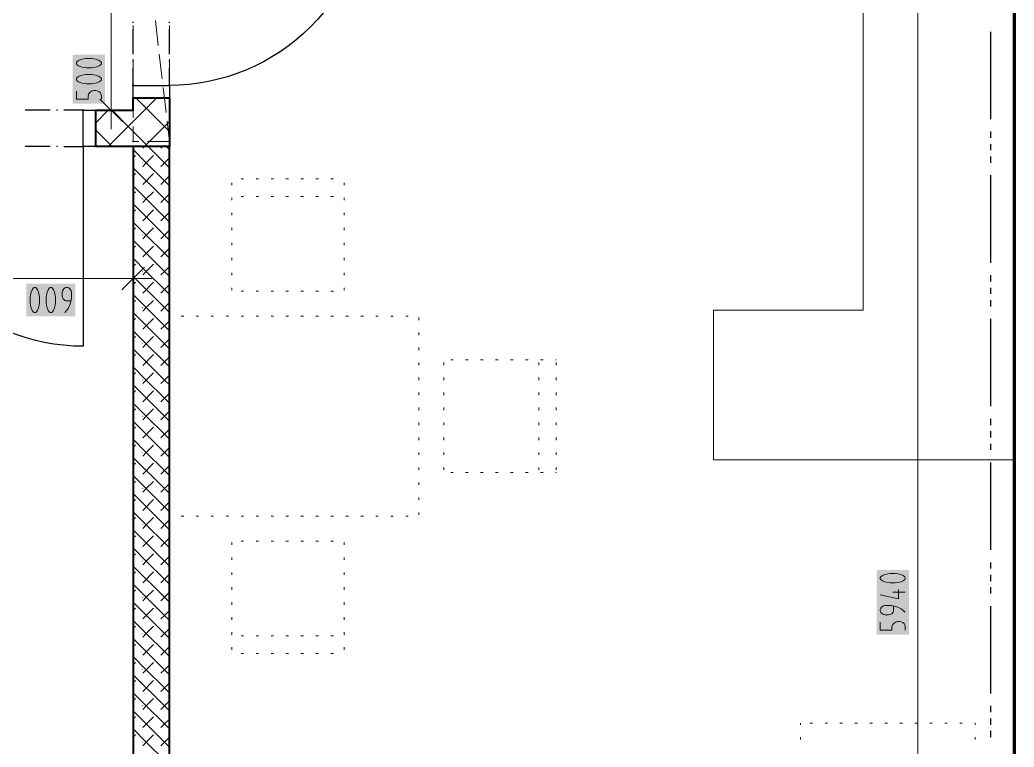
# Model space of a CAD drawing. Header units: millimetres. Extents: x 0 to 594, y 0 to 420.
# Drawn here: x 313.28 to 353.56, y 182.68 to 212.12 of the extents above; entities that cross this region are included whole.
import ezdxf

# ---------------------------------------------------------------- set-up
doc = ezdxf.new("R2010")
doc.units = ezdxf.units.MM
doc.header["$LTSCALE"] = 8
for name, color, linetype in [('PDF_Dvere', 7, 'Continuous'), ('PDF_Koty delkove', 7, 'Continuous'), ('PDF_Kuchyne', 7, 'Continuous'), ('PDF_Nabytek', 7, 'Continuous'), ('PDF_Pozarni useky', 7, 'Continuous'), ('PDF_Preklady', 7, 'Continuous'), ('PDF_Pricky zdene', 7, 'Continuous'), ('PDF_Steny obvodove nosne', 7, 'Continuous')]:
    doc.layers.add(name, color=color, linetype=linetype)

msp = doc.modelspace()

# ---------------------------------------------------------------- linework, layer by layer
at = {"layer": 'PDF_Dvere', "lineweight": 25}
for points in [[(319.335, 217.002), (319.335, 217.56), (327.423, 217.56, -0.414214), (319.335, 209.472), (319.335, 210.178)], [(315.06, 206.995), (315.847, 206.995), (315.847, 198.908, -0.414214), (307.76, 206.995), (308.236, 206.995)]]:
    msp.add_lwpolyline(points, format="xyb", dxfattribs=at)
for points in [[(317.869, 211.997), (317.869, 212.048)], [(319.335, 211.997), (319.335, 212.048)], [(317.869, 210.734), (317.869, 211.745)], [(319.335, 210.734), (319.335, 211.745)], [(317.869, 210.43), (317.869, 210.481)], [(319.335, 210.43), (319.335, 210.481)], [(317.869, 209.472), (317.869, 210.178)], [(314.504, 208.461), (313.493, 208.461)], [(314.808, 208.461), (314.757, 208.461)], [(315.847, 208.461), (315.06, 208.461)], [(314.504, 206.995), (313.493, 206.995)], [(314.808, 206.995), (314.757, 206.995)]]:
    msp.add_lwpolyline(points, dxfattribs=at)
for points in [[(317.869, 208.967), (317.869, 209.472), (319.335, 209.472), (319.335, 208.967)], [(315.847, 208.461), (316.353, 208.461), (316.353, 206.995), (315.847, 206.995)]]:
    msp.add_lwpolyline(points, close=True, dxfattribs=at)
at = {"layer": 'PDF_Dvere', "lineweight": 25, "transparency": 33554559}
for points in [[(317.869, 209.409), (317.806, 209.472), (317.932, 209.472), (317.869, 209.536)], [(319.335, 209.409), (319.272, 209.472), (319.398, 209.472), (319.335, 209.536)], [(315.911, 208.461), (315.847, 208.398), (315.847, 208.525), (315.784, 208.461)], [(315.911, 206.995), (315.847, 206.932), (315.847, 207.059), (315.784, 206.995)]]:
    msp.add_solid(points, dxfattribs=at)
at = {"layer": 'PDF_Koty delkove', "lineweight": 18}
for points in [[(316.974, 208.461), (316.974, 213.516), (316.974, 226.608), (316.974, 238.437)], [(349.653, 154.678), (349.653, 158.52), (349.653, 170.101), (349.653, 218.571), (349.653, 220.037)], [(316.172, 209.914), (315.97, 209.914), (315.87, 209.9), (315.752, 209.873), (315.65, 209.833), (315.583, 209.779), (315.567, 209.752), (315.567, 209.698), (315.583, 209.671), (315.65, 209.617), (315.752, 209.577), (315.87, 209.549), (315.97, 209.535), (316.172, 209.535), (316.273, 209.549), (316.392, 209.577), (316.493, 209.617), (316.56, 209.671), (316.578, 209.698), (316.578, 209.752), (316.56, 209.779), (316.493, 209.833), (316.392, 209.873)], [(316.392, 209.873), (316.273, 209.9), (316.172, 209.914)], [(315.567, 209.239), (315.567, 208.915), (316.038, 208.915), (316.038, 209.05), (316.072, 209.144), (316.123, 209.198), (316.207, 209.252), (316.273, 209.266), (316.341, 209.266), (316.409, 209.252), (316.475, 209.225), (316.526, 209.185), (316.56, 209.131), (316.578, 209.05), (316.578, 208.915)], [(317.429, 208.006), (316.519, 208.916)], [(317.732, 208.461), (316.974, 208.461), (316.216, 208.461)], [(316.974, 208.461), (316.974, 207.703)], [(317.869, 202.413), (317.869, 201.655), (317.869, 200.896)], [(318.324, 202.11), (317.414, 201.2)], [(263.883, 201.655), (269.949, 201.655), (279.907, 201.655), (289.815, 201.655), (291.938, 201.655), (301.845, 201.655), (311.577, 201.655), (311.803, 201.655), (315.358, 201.655), (317.869, 201.655), (318.628, 201.655)], [(314.354, 200.578), (314.381, 200.459), (314.422, 200.358), (314.475, 200.291), (314.503, 200.274), (314.556, 200.274), (314.584, 200.291), (314.637, 200.358), (314.678, 200.459), (314.705, 200.578), (314.719, 200.678), (314.719, 200.88), (314.705, 200.981), (314.678, 201.099), (314.637, 201.2), (314.584, 201.268), (314.556, 201.285), (314.503, 201.285), (314.475, 201.268), (314.422, 201.2), (314.381, 201.099), (314.354, 200.981), (314.341, 200.88)], [(315.339, 200.746), (315.151, 200.746), (315.096, 200.763), (315.056, 200.796), (315.029, 200.83), (315.002, 200.88), (314.989, 200.948), (314.989, 201.082), (315.002, 201.15), (315.029, 201.2), (315.056, 201.234), (315.096, 201.268), (315.151, 201.285), (315.204, 201.285), (315.258, 201.268), (315.299, 201.234), (315.326, 201.2), (315.353, 201.15), (315.367, 201.082), (315.367, 200.847), (315.313, 200.611), (315.232, 200.442), (315.096, 200.274)], [(314.341, 200.88), (314.341, 200.678), (314.354, 200.578)], [(348.877, 189.059), (348.877, 188.68), (348.136, 188.843)], [(349.147, 188.951), (348.642, 188.951)], [(349.147, 188.141), (348.978, 188.276), (348.81, 188.357), (348.574, 188.411), (348.338, 188.411), (348.271, 188.397), (348.22, 188.37), (348.187, 188.343), (348.153, 188.303), (348.136, 188.249), (348.136, 188.195), (348.153, 188.141), (348.187, 188.1), (348.22, 188.074), (348.271, 188.046), (348.338, 188.032), (348.473, 188.032), (348.54, 188.046), (348.607, 188.074), (348.658, 188.141), (348.675, 188.195), (348.675, 188.384)], [(348.136, 187.736), (348.136, 187.412), (348.607, 187.412), (348.607, 187.547), (348.642, 187.641), (348.692, 187.695), (348.776, 187.749), (348.843, 187.763), (348.911, 187.763), (348.978, 187.749), (349.045, 187.722), (349.096, 187.682), (349.13, 187.628), (349.147, 187.547), (349.147, 187.412)]]:
    msp.add_lwpolyline(points, dxfattribs=at)
for points in [[(316.172, 210.562), (315.97, 210.562), (315.87, 210.548), (315.752, 210.521), (315.65, 210.481), (315.583, 210.427), (315.567, 210.4), (315.567, 210.346), (315.583, 210.319), (315.65, 210.265), (315.752, 210.225), (315.87, 210.197), (315.97, 210.183), (316.172, 210.183), (316.273, 210.197), (316.392, 210.225), (316.493, 210.265), (316.56, 210.319), (316.578, 210.346), (316.578, 210.4), (316.56, 210.427), (316.493, 210.481), (316.392, 210.521), (316.273, 210.548)], [(313.692, 200.88), (313.692, 200.678), (313.706, 200.578), (313.733, 200.459), (313.773, 200.358), (313.827, 200.291), (313.854, 200.274), (313.908, 200.274), (313.935, 200.291), (313.989, 200.358), (314.029, 200.459), (314.057, 200.578), (314.071, 200.678), (314.071, 200.88), (314.057, 200.981), (314.029, 201.099), (313.989, 201.2), (313.935, 201.268), (313.908, 201.285), (313.854, 201.285), (313.827, 201.268), (313.773, 201.2), (313.733, 201.099), (313.706, 200.981)], [(348.742, 189.707), (348.54, 189.707), (348.44, 189.693), (348.321, 189.666), (348.22, 189.626), (348.153, 189.572), (348.136, 189.545), (348.136, 189.491), (348.153, 189.464), (348.22, 189.41), (348.321, 189.37), (348.44, 189.342), (348.54, 189.328), (348.742, 189.328), (348.843, 189.342), (348.961, 189.37), (349.062, 189.41), (349.13, 189.464), (349.147, 189.491), (349.147, 189.545), (349.13, 189.572), (349.062, 189.626), (348.961, 189.666), (348.843, 189.693)]]:
    msp.add_lwpolyline(points, close=True, dxfattribs=at)
at = {"layer": 'PDF_Koty delkove', "color": 7, "lineweight": 18, "true_color": 0xffffff, "transparency": 33554559}
for points in [[(316.729, 208.736), (316.729, 210.713), (315.415, 208.736), (315.415, 210.713)], [(315.519, 201.437), (313.541, 201.437), (315.519, 200.123), (313.541, 200.123)], [(349.299, 187.233), (349.299, 189.858), (347.985, 187.233), (347.985, 189.858)]]:
    msp.add_solid(points, dxfattribs=at)
at = {"layer": 'PDF_Kuchyne', "lineweight": 13}
msp.add_lwpolyline([(353.506, 194.308), (341.374, 194.308), (341.374, 200.374), (347.44, 200.374), (347.44, 212.505), (335.359, 212.505), (335.359, 218.571), (353.506, 218.571), (353.506, 212.505)], dxfattribs=at)
at = {"layer": 'PDF_Nabytek', "lineweight": 13}
for points in [[(321.867, 205.684), (321.867, 205.684)], [(321.867, 205.684), (321.867, 205.684)], [(321.867, 205.426), (321.867, 205.527)], [(322.339, 205.684), (322.238, 205.684)], [(322.946, 205.684), (322.845, 205.684)], [(323.553, 205.684), (323.451, 205.684)], [(324.159, 205.684), (324.058, 205.684)], [(324.766, 205.684), (324.665, 205.684)], [(325.372, 205.684), (325.271, 205.684)], [(325.979, 205.684), (325.878, 205.684)], [(326.416, 205.684), (326.416, 205.684)], [(326.416, 205.684), (326.416, 205.684)], [(326.416, 205.426), (326.416, 205.527)], [(321.867, 204.976), (321.867, 204.976)], [(321.867, 204.82), (321.867, 204.921)], [(322.339, 204.976), (322.238, 204.976)], [(322.946, 204.976), (322.845, 204.976)], [(323.553, 204.976), (323.451, 204.976)], [(324.159, 204.976), (324.058, 204.976)], [(324.766, 204.976), (324.665, 204.976)], [(325.372, 204.976), (325.271, 204.976)], [(325.979, 204.976), (325.878, 204.976)], [(326.416, 204.976), (326.416, 204.976)], [(326.416, 204.82), (326.416, 204.921)], [(321.867, 204.213), (321.867, 204.314)], [(326.416, 204.213), (326.416, 204.314)], [(321.867, 203.606), (321.867, 203.707)], [(326.416, 203.606), (326.416, 203.707)], [(321.867, 203), (321.867, 203.101)], [(326.416, 203), (326.416, 203.101)], [(321.867, 202.393), (321.867, 202.494)], [(326.416, 202.393), (326.416, 202.494)], [(321.867, 201.787), (321.867, 201.888)], [(326.416, 201.787), (326.416, 201.888)], [(321.867, 201.18), (321.867, 201.281)], [(321.867, 201.135), (321.867, 201.135)], [(321.867, 201.135), (321.867, 201.135)], [(322.339, 201.135), (322.238, 201.135)], [(322.946, 201.135), (322.845, 201.135)], [(323.553, 201.135), (323.451, 201.135)], [(324.159, 201.135), (324.058, 201.135)], [(324.766, 201.135), (324.665, 201.135)], [(325.372, 201.135), (325.271, 201.135)], [(325.979, 201.135), (325.878, 201.135)], [(326.416, 201.18), (326.416, 201.281)], [(326.416, 201.135), (326.416, 201.135)], [(326.416, 201.135), (326.416, 201.135)], [(319.335, 200.124), (319.335, 200.124)], [(319.335, 200.124), (319.335, 200.124)], [(319.335, 199.967), (319.335, 200.068)], [(319.913, 200.124), (319.812, 200.124)], [(320.52, 200.124), (320.419, 200.124)], [(321.126, 200.124), (321.025, 200.124)], [(321.733, 200.124), (321.632, 200.124)], [(322.339, 200.124), (322.238, 200.124)], [(322.946, 200.124), (322.845, 200.124)], [(323.553, 200.124), (323.451, 200.124)], [(324.159, 200.124), (324.058, 200.124)], [(324.766, 200.124), (324.665, 200.124)], [(325.372, 200.124), (325.271, 200.124)], [(325.979, 200.124), (325.878, 200.124)], [(326.585, 200.124), (326.484, 200.124)], [(327.192, 200.124), (327.091, 200.124)], [(327.799, 200.124), (327.698, 200.124)], [(328.405, 200.124), (328.304, 200.124)], [(329.012, 200.124), (328.911, 200.124)], [(329.445, 200.124), (329.445, 200.124)], [(329.445, 200.124), (329.445, 200.124)], [(329.445, 199.967), (329.445, 200.068)], [(319.335, 199.36), (319.335, 199.461)], [(329.445, 199.36), (329.445, 199.461)], [(319.335, 198.754), (319.335, 198.855)], [(329.445, 198.754), (329.445, 198.855)], [(319.335, 198.147), (319.335, 198.248)], [(329.445, 198.147), (329.445, 198.248)], [(330.456, 198.354), (330.456, 198.354)], [(330.456, 198.354), (330.456, 198.354)], [(330.456, 198.147), (330.456, 198.248)], [(330.832, 198.354), (330.73, 198.354)], [(331.438, 198.354), (331.337, 198.354)], [(332.045, 198.354), (331.944, 198.354)], [(332.651, 198.354), (332.55, 198.354)], [(333.258, 198.354), (333.157, 198.354)], [(333.864, 198.354), (333.763, 198.354)], [(334.297, 198.354), (334.297, 198.354)], [(334.297, 198.147), (334.297, 198.248)], [(334.471, 198.354), (334.37, 198.354)], [(335.005, 198.354), (334.976, 198.354)], [(335.005, 198.354), (335.005, 198.354)], [(335.005, 198.147), (335.005, 198.248)], [(319.335, 197.541), (319.335, 197.642)], [(329.445, 197.541), (329.445, 197.642)], [(330.456, 197.541), (330.456, 197.642)], [(334.297, 197.541), (334.297, 197.642)], [(335.005, 197.541), (335.005, 197.642)], [(319.335, 196.934), (319.335, 197.035)], [(329.445, 196.934), (329.445, 197.035)], [(330.456, 196.934), (330.456, 197.035)], [(334.297, 196.934), (334.297, 197.035)], [(335.005, 196.934), (335.005, 197.035)], [(319.335, 196.327), (319.335, 196.429)], [(329.445, 196.327), (329.445, 196.429)], [(330.456, 196.327), (330.456, 196.429)], [(334.297, 196.327), (334.297, 196.429)], [(335.005, 196.327), (335.005, 196.429)], [(319.335, 195.721), (319.335, 195.822)], [(329.445, 195.721), (329.445, 195.822)], [(330.456, 195.721), (330.456, 195.822)], [(334.297, 195.721), (334.297, 195.822)], [(335.005, 195.721), (335.005, 195.822)], [(319.335, 195.114), (319.335, 195.215)], [(329.445, 195.114), (329.445, 195.215)], [(330.456, 195.114), (330.456, 195.215)], [(334.297, 195.114), (334.297, 195.215)], [(335.005, 195.114), (335.005, 195.215)], [(319.335, 194.508), (319.335, 194.609)], [(329.445, 194.508), (329.445, 194.609)], [(330.456, 194.508), (330.456, 194.609)], [(334.297, 194.508), (334.297, 194.609)], [(335.005, 194.508), (335.005, 194.609)], [(319.335, 193.901), (319.335, 194.002)], [(329.445, 193.901), (329.445, 194.002)], [(330.456, 193.901), (330.456, 194.002)], [(330.456, 193.805), (330.456, 193.805)], [(330.456, 193.805), (330.456, 193.805)], [(330.832, 193.805), (330.73, 193.805)], [(331.438, 193.805), (331.337, 193.805)], [(332.045, 193.805), (331.944, 193.805)], [(332.651, 193.805), (332.55, 193.805)], [(333.258, 193.805), (333.157, 193.805)], [(333.864, 193.805), (333.763, 193.805)], [(334.297, 193.901), (334.297, 194.002)], [(334.297, 193.805), (334.297, 193.805)], [(334.471, 193.805), (334.37, 193.805)], [(335.005, 193.805), (334.976, 193.805)], [(335.005, 193.901), (335.005, 194.002)], [(335.005, 193.805), (335.005, 193.805)], [(335.005, 193.805), (335.005, 193.805)], [(319.335, 193.295), (319.335, 193.396)], [(329.445, 193.295), (329.445, 193.396)], [(319.335, 192.688), (319.335, 192.789)], [(329.445, 192.688), (329.445, 192.789)], [(319.335, 192.081), (319.335, 192.182)], [(329.445, 192.081), (329.445, 192.182)], [(319.335, 192.036), (319.335, 192.036)], [(319.335, 192.036), (319.335, 192.036)], [(319.913, 192.036), (319.812, 192.036)], [(320.52, 192.036), (320.419, 192.036)], [(321.126, 192.036), (321.025, 192.036)], [(321.733, 192.036), (321.632, 192.036)], [(322.339, 192.036), (322.238, 192.036)], [(322.946, 192.036), (322.845, 192.036)], [(323.553, 192.036), (323.451, 192.036)], [(324.159, 192.036), (324.058, 192.036)], [(324.766, 192.036), (324.665, 192.036)], [(325.372, 192.036), (325.271, 192.036)], [(325.979, 192.036), (325.878, 192.036)], [(326.585, 192.036), (326.484, 192.036)], [(327.192, 192.036), (327.091, 192.036)], [(327.799, 192.036), (327.698, 192.036)], [(328.405, 192.036), (328.304, 192.036)], [(329.012, 192.036), (328.911, 192.036)], [(329.445, 192.036), (329.445, 192.036)], [(329.445, 192.036), (329.445, 192.036)], [(321.867, 191.025), (321.867, 191.025)], [(321.867, 191.025), (321.867, 191.025)], [(321.867, 190.868), (321.867, 190.969)], [(322.339, 191.025), (322.238, 191.025)], [(322.946, 191.025), (322.845, 191.025)], [(323.553, 191.025), (323.451, 191.025)], [(324.159, 191.025), (324.058, 191.025)], [(324.766, 191.025), (324.665, 191.025)], [(325.372, 191.025), (325.271, 191.025)], [(325.979, 191.025), (325.878, 191.025)], [(326.416, 191.025), (326.416, 191.025)], [(326.416, 191.025), (326.416, 191.025)], [(326.416, 190.868), (326.416, 190.969)], [(321.867, 190.262), (321.867, 190.363)], [(326.416, 190.262), (326.416, 190.363)], [(321.867, 189.655), (321.867, 189.756)], [(326.416, 189.655), (326.416, 189.756)], [(321.867, 189.048), (321.867, 189.15)], [(326.416, 189.048), (326.416, 189.15)], [(321.867, 188.442), (321.867, 188.543)], [(326.416, 188.442), (326.416, 188.543)], [(321.867, 187.835), (321.867, 187.936)], [(326.416, 187.835), (326.416, 187.936)], [(321.867, 187.229), (321.867, 187.33)], [(326.416, 187.229), (326.416, 187.33)], [(321.867, 187.183), (321.867, 187.183)], [(322.339, 187.183), (322.238, 187.183)], [(322.946, 187.183), (322.845, 187.183)], [(323.553, 187.183), (323.451, 187.183)], [(324.159, 187.183), (324.058, 187.183)], [(324.766, 187.183), (324.665, 187.183)], [(325.372, 187.183), (325.271, 187.183)], [(325.979, 187.183), (325.878, 187.183)], [(326.416, 187.183), (326.416, 187.183)], [(321.867, 186.622), (321.867, 186.723)], [(326.416, 186.622), (326.416, 186.723)], [(321.867, 186.476), (321.867, 186.476)], [(321.867, 186.476), (321.867, 186.476)], [(322.339, 186.476), (322.238, 186.476)], [(322.946, 186.476), (322.845, 186.476)], [(323.553, 186.476), (323.451, 186.476)], [(324.159, 186.476), (324.058, 186.476)], [(324.766, 186.476), (324.665, 186.476)], [(325.372, 186.476), (325.271, 186.476)], [(325.979, 186.476), (325.878, 186.476)], [(326.416, 186.476), (326.416, 186.476)], [(326.416, 186.476), (326.416, 186.476)], [(344.904, 183.589), (344.904, 183.657)], [(344.904, 183.657), (344.904, 183.657)], [(344.904, 183.657), (344.904, 183.657)], [(345.389, 183.657), (345.288, 183.657)], [(345.996, 183.657), (345.895, 183.657)], [(346.603, 183.657), (346.502, 183.657)], [(347.209, 183.657), (347.108, 183.657)], [(347.816, 183.657), (347.715, 183.657)], [(348.422, 183.657), (348.321, 183.657)], [(349.029, 183.657), (348.928, 183.657)], [(349.635, 183.657), (349.534, 183.657)], [(350.242, 183.657), (350.141, 183.657)], [(350.849, 183.657), (350.748, 183.657)], [(351.455, 183.657), (351.354, 183.657)], [(351.98, 183.589), (351.98, 183.657), (351.961, 183.657)], [(351.98, 183.657), (351.98, 183.657)], [(344.904, 182.983), (344.904, 183.084)], [(351.98, 182.983), (351.98, 183.084)]]:
    msp.add_lwpolyline(points, dxfattribs=at)
at = {"layer": 'PDF_Pozarni useky', "lineweight": 30}
for points in [[(352.611, 208.105), (352.611, 211.644)], [(352.611, 207.347), (352.611, 207.6)], [(352.611, 206.841), (352.611, 207.094)], [(352.611, 206.336), (352.611, 206.589)], [(352.611, 202.292), (352.611, 205.831)], [(352.611, 201.534), (352.611, 201.787)], [(352.611, 201.028), (352.611, 201.281)], [(352.611, 200.523), (352.611, 200.776)], [(352.611, 196.479), (352.611, 200.017)], [(352.611, 195.721), (352.611, 195.974)], [(352.611, 195.215), (352.611, 195.468)], [(352.611, 194.71), (352.611, 194.963)], [(352.611, 190.666), (352.611, 194.204)], [(352.611, 189.908), (352.611, 190.161)], [(352.611, 189.402), (352.611, 189.655)], [(352.611, 188.897), (352.611, 189.15)], [(352.611, 184.853), (352.611, 188.391)], [(352.611, 184.095), (352.611, 184.347)], [(352.611, 183.589), (352.611, 183.842)], [(352.611, 183.084), (352.611, 183.336)]]:
    msp.add_lwpolyline(points, dxfattribs=at)
at = {"layer": 'PDF_Preklady', "lineweight": 18}
for points in [[(317.869, 210.885), (317.869, 211.896)], [(318.884, 211.089), (318.767, 212.093)], [(319.335, 210.885), (319.335, 211.896)], [(319.041, 209.733), (318.924, 210.738)], [(317.869, 209.521), (317.869, 210.531)], [(319.335, 209.521), (319.335, 210.531)], [(317.869, 208.967), (317.869, 209.167)], [(319.198, 208.378), (319.082, 209.382)], [(319.335, 208.967), (319.335, 209.167)], [(317.869, 208.156), (317.869, 208.461), (317.869, 208.967)], [(319.335, 208.156), (319.335, 208.967)], [(318.447, 207.198), (319.335, 207.198), (319.239, 208.026)], [(317.869, 207.198), (317.869, 207.802)], [(319.335, 207.198), (319.335, 207.802)], [(317.869, 207.198), (317.869, 207.198)], [(318.093, 207.198), (317.869, 207.198)]]:
    msp.add_lwpolyline(points, dxfattribs=at)
at = {"layer": 'PDF_Preklady', "lineweight": 18, "transparency": 33554559}
for points in [[(317.869, 208.921), (317.823, 208.967), (317.914, 208.967), (317.869, 209.012)], [(317.869, 208.921), (317.823, 208.967), (317.914, 208.967), (317.869, 209.012)], [(319.335, 208.921), (319.289, 208.967), (319.38, 208.967), (319.335, 209.012)], [(319.335, 208.921), (319.289, 208.967), (319.38, 208.967), (319.335, 209.012)], [(317.869, 208.416), (317.823, 208.461), (317.914, 208.461), (317.869, 208.507)], [(317.869, 208.416), (317.823, 208.461), (317.914, 208.461), (317.869, 208.507)], [(317.869, 207.152), (317.823, 207.198), (317.914, 207.198), (317.869, 207.243)], [(317.915, 207.198), (317.869, 207.152), (317.869, 207.243), (317.824, 207.198)], [(319.38, 207.198), (319.335, 207.152), (319.335, 207.243), (319.289, 207.198)], [(319.335, 207.152), (319.289, 207.198), (319.38, 207.198), (319.335, 207.243)], [(319.34, 207.152), (319.29, 207.192), (319.38, 207.203), (319.33, 207.243)]]:
    msp.add_solid(points, dxfattribs=at)
at = {"layer": 'PDF_Pricky zdene', "lineweight": 40}
for points in [[(319.335, 208.967), (319.335, 207.198), (319.335, 206.995), (317.869, 206.995), (316.353, 206.995), (316.353, 208.461), (317.869, 208.461), (317.869, 208.967)], [(317.869, 208.967), (319.335, 208.967)]]:
    msp.add_lwpolyline(points, dxfattribs=at)
at = {"layer": 'PDF_Pricky zdene', "lineweight": 9}
for points in [[(318.829, 208.967), (317.869, 208.007), (317.667, 207.804), (316.858, 206.995)], [(319.335, 208.006), (319.133, 207.804), (317.97, 208.967)], [(316.858, 208.461), (316.353, 207.956)], [(318.476, 206.995), (317.869, 207.602), (317.667, 207.804), (317.01, 208.461)], [(317.01, 206.995), (316.353, 207.652)], [(318.253, 206.925), (318.324, 206.995), (319.133, 207.804), (319.335, 207.602)], [(318.986, 205.459), (319.133, 205.605), (318.4, 206.338), (317.869, 206.869)], [(317.869, 206.541), (317.96, 206.632)], [(318.4, 206.338), (318.693, 206.632)], [(319.335, 206.136), (319.133, 206.338), (318.476, 206.995)], [(318.986, 206.925), (319.057, 206.995)], [(319.335, 206.869), (319.209, 206.995)], [(318.253, 206.192), (318.4, 206.338)], [(318.986, 206.192), (319.133, 206.338), (319.335, 206.541)], [(319.335, 204.67), (319.133, 204.872), (317.869, 206.136)], [(317.869, 205.808), (317.96, 205.899)], [(318.253, 205.459), (318.693, 205.899)], [(319.335, 205.403), (319.133, 205.605), (319.335, 205.808)], [(318.986, 203.993), (319.133, 204.14), (318.4, 204.872), (317.869, 205.403)], [(317.869, 205.075), (317.96, 205.166)], [(318.4, 204.872), (318.693, 205.166)], [(318.986, 204.726), (319.133, 204.872), (319.335, 205.075)], [(319.335, 203.204), (319.133, 203.407), (317.869, 204.67)], [(318.253, 204.726), (318.4, 204.872)], [(317.869, 204.342), (317.96, 204.433)], [(318.253, 203.993), (318.693, 204.433)], [(319.335, 203.937), (319.133, 204.14), (319.335, 204.342)], [(318.986, 202.527), (319.133, 202.674), (318.4, 203.407), (317.869, 203.937)], [(317.869, 203.609), (317.96, 203.7)], [(318.4, 203.407), (318.693, 203.7)], [(318.986, 203.26), (319.133, 203.407), (319.335, 203.609)], [(319.335, 201.738), (319.133, 201.941), (317.869, 203.204)], [(318.253, 203.26), (318.4, 203.407)], [(317.869, 202.876), (317.96, 202.967)], [(318.253, 202.527), (318.693, 202.967)], [(319.335, 202.471), (319.133, 202.674), (319.335, 202.876)], [(318.986, 201.061), (319.133, 201.208), (318.4, 201.941), (317.869, 202.471)], [(317.869, 202.143), (317.96, 202.234)], [(318.4, 201.941), (318.693, 202.234)], [(318.253, 201.794), (318.4, 201.941)], [(318.986, 201.794), (319.133, 201.941), (319.335, 202.143)], [(319.335, 200.273), (319.133, 200.475), (317.869, 201.738)], [(317.869, 201.41), (317.96, 201.501)], [(318.253, 201.061), (318.693, 201.501)], [(319.335, 201.006), (319.133, 201.208), (319.335, 201.41)], [(318.986, 199.595), (319.133, 199.742), (318.4, 200.475), (317.869, 201.006)], [(317.869, 200.677), (317.96, 200.768)], [(318.4, 200.475), (318.693, 200.768)], [(318.986, 200.328), (319.133, 200.475), (319.335, 200.677)], [(319.335, 198.807), (319.133, 199.009), (317.869, 200.273)], [(318.253, 200.328), (318.4, 200.475)], [(317.869, 199.944), (317.96, 200.035)], [(318.253, 199.595), (318.693, 200.035)], [(319.335, 199.54), (319.133, 199.742), (319.335, 199.944)], [(318.986, 198.129), (319.133, 198.276), (318.4, 199.009), (317.869, 199.54)], [(317.869, 199.211), (317.96, 199.302)], [(318.253, 198.862), (318.4, 199.009)], [(318.4, 199.009), (318.693, 199.302)], [(318.986, 198.862), (319.133, 199.009), (319.335, 199.211)], [(319.335, 197.341), (319.133, 197.543), (317.869, 198.807)], [(317.869, 198.478), (317.96, 198.569)], [(318.253, 198.129), (318.693, 198.569)], [(319.335, 198.074), (319.133, 198.276), (319.335, 198.478)], [(318.986, 196.663), (319.133, 196.81), (318.4, 197.543), (317.869, 198.074)], [(317.869, 197.745), (317.96, 197.836)], [(318.4, 197.543), (318.693, 197.836)], [(318.253, 197.396), (318.4, 197.543)], [(318.986, 197.396), (319.133, 197.543), (319.335, 197.745)], [(319.335, 195.875), (319.133, 196.077), (317.869, 197.341)], [(317.869, 197.012), (317.96, 197.103)], [(318.253, 196.663), (318.693, 197.103)], [(319.335, 196.608), (319.133, 196.81), (319.335, 197.012)], [(319.133, 195.344), (318.4, 196.077), (317.869, 196.608)], [(317.869, 196.279), (317.96, 196.37)], [(318.4, 196.077), (318.693, 196.37)], [(318.986, 195.93), (319.133, 196.077), (319.335, 196.279)], [(319.335, 194.409), (319.133, 194.611), (317.869, 195.875)], [(318.253, 195.93), (318.4, 196.077)], [(317.869, 195.546), (317.96, 195.637)], [(318.253, 195.198), (318.693, 195.637)], [(319.335, 195.142), (319.133, 195.344), (319.335, 195.546)], [(319.133, 193.878), (318.4, 194.611), (317.869, 195.142)], [(318.986, 195.198), (319.133, 195.344)], [(317.869, 194.813), (317.96, 194.904)], [(318.253, 194.465), (318.4, 194.611)], [(318.4, 194.611), (318.693, 194.904)], [(318.986, 194.465), (319.133, 194.611)], [(319.133, 194.611), (319.335, 194.813)], [(319.335, 192.943), (319.133, 193.145), (317.869, 194.409)], [(317.869, 194.08), (317.96, 194.171)], [(318.253, 193.732), (318.693, 194.171)], [(318.986, 193.732), (319.133, 193.878)], [(319.335, 193.676), (319.133, 193.878), (319.335, 194.08)], [(319.133, 192.412), (318.4, 193.145), (317.869, 193.676)], [(317.869, 193.347), (317.96, 193.438)], [(318.4, 193.145), (318.693, 193.438)], [(319.133, 193.145), (319.335, 193.347)], [(319.335, 191.477), (319.133, 191.679), (317.869, 192.943)], [(318.253, 192.999), (318.4, 193.145)], [(318.986, 192.999), (319.133, 193.145)], [(317.869, 192.614), (317.96, 192.705)], [(318.253, 192.266), (318.693, 192.705)], [(319.335, 192.21), (319.133, 192.412), (319.335, 192.614)], [(319.133, 190.946), (318.4, 191.679), (317.869, 192.21)], [(318.986, 192.266), (319.133, 192.412)], [(317.869, 191.882), (317.96, 191.973)], [(318.4, 191.679), (318.693, 191.973)], [(319.133, 191.679), (319.335, 191.882)], [(319.335, 190.011), (319.133, 190.213), (317.869, 191.477)], [(318.253, 191.533), (318.4, 191.679)], [(318.986, 191.533), (319.133, 191.679)], [(317.869, 191.149), (317.96, 191.24)], [(318.253, 190.8), (318.693, 191.24)], [(318.986, 190.8), (319.133, 190.946)], [(319.335, 190.744), (319.133, 190.946), (319.335, 191.149)], [(319.133, 189.48), (318.4, 190.213), (317.869, 190.744)], [(317.869, 190.416), (317.96, 190.507)], [(318.253, 190.067), (318.4, 190.213)], [(318.4, 190.213), (318.693, 190.507)], [(318.986, 190.067), (319.133, 190.213)], [(319.133, 190.213), (319.335, 190.416)], [(319.335, 188.545), (319.133, 188.748), (317.869, 190.011)], [(317.869, 189.683), (317.96, 189.774)], [(318.253, 189.334), (318.693, 189.774)], [(318.986, 189.334), (319.133, 189.48)], [(319.335, 189.278), (319.133, 189.48), (319.335, 189.683)], [(319.133, 188.015), (318.4, 188.748), (317.869, 189.278)], [(317.869, 188.95), (317.96, 189.041)], [(318.4, 188.748), (318.693, 189.041)], [(319.133, 188.748), (319.335, 188.95)], [(319.335, 187.079), (319.133, 187.282), (317.869, 188.545)], [(318.253, 188.601), (318.4, 188.748)], [(318.986, 188.601), (319.133, 188.748)], [(317.869, 188.217), (317.96, 188.308)], [(318.253, 187.868), (318.693, 188.308)], [(319.335, 187.812), (319.133, 188.015), (319.335, 188.217)], [(319.133, 186.549), (318.4, 187.282), (317.869, 187.812)], [(318.986, 187.868), (319.133, 188.015)], [(317.869, 187.484), (317.96, 187.575)], [(318.4, 187.282), (318.693, 187.575)], [(319.133, 187.282), (319.335, 187.484)], [(319.335, 185.614), (319.133, 185.816), (317.869, 187.079)], [(318.253, 187.135), (318.4, 187.282)], [(318.986, 187.135), (319.133, 187.282)], [(317.869, 186.751), (317.96, 186.842)], [(318.253, 186.402), (318.693, 186.842)], [(318.986, 186.402), (319.133, 186.549)], [(319.335, 186.346), (319.133, 186.549), (319.335, 186.751)], [(319.133, 185.083), (318.4, 185.816), (317.869, 186.346)], [(317.869, 186.018), (317.96, 186.109)], [(318.4, 185.816), (318.693, 186.109)], [(318.253, 185.669), (318.4, 185.816)], [(318.986, 185.669), (319.133, 185.816)], [(319.133, 185.816), (319.335, 186.018)], [(319.335, 184.148), (319.133, 184.35), (317.869, 185.614)], [(317.869, 185.285), (317.96, 185.376)], [(318.253, 184.936), (318.693, 185.376)], [(319.335, 184.881), (319.133, 185.083), (319.335, 185.285)], [(319.133, 183.617), (318.4, 184.35), (317.869, 184.881)], [(318.986, 184.936), (319.133, 185.083)], [(317.869, 184.552), (317.96, 184.643)], [(318.4, 184.35), (318.693, 184.643)], [(319.133, 184.35), (319.335, 184.552)], [(319.133, 182.884), (317.869, 184.148)], [(318.253, 184.203), (318.4, 184.35)], [(318.986, 184.203), (319.133, 184.35)], [(317.869, 183.819), (317.96, 183.91)], [(318.253, 183.47), (318.693, 183.91)], [(319.335, 183.415), (319.133, 183.617), (319.335, 183.819)], [(319.133, 182.151), (318.4, 182.884), (317.869, 183.415)], [(318.986, 183.47), (319.133, 183.617)], [(317.869, 183.086), (317.96, 183.177)], [(318.253, 182.737), (318.4, 182.884), (318.693, 183.177)], [(318.986, 182.737), (319.133, 182.884)], [(319.335, 182.682), (319.133, 182.884), (319.335, 183.086)]]:
    msp.add_lwpolyline(points, dxfattribs=at)
at = {"layer": 'PDF_Pricky zdene', "lineweight": 40}
msp.add_lwpolyline([(319.335, 158.368), (319.335, 158.52), (319.335, 206.995), (317.869, 206.995), (317.869, 158.52), (317.869, 158.368)], close=True, dxfattribs=at)
at = {"layer": 'PDF_Pricky zdene', "lineweight": 9, "transparency": 33554559}
for points in [[(318.253, 206.319), (318.23, 206.341), (318.276, 206.341), (318.253, 206.364)], [(319.133, 206.316), (319.11, 206.338), (319.155, 206.338), (319.133, 206.361)], [(318.253, 204.853), (318.23, 204.875), (318.276, 204.875), (318.253, 204.898)], [(319.133, 204.85), (319.11, 204.872), (319.155, 204.872), (319.133, 204.895)], [(318.253, 203.387), (318.23, 203.409), (318.276, 203.409), (318.253, 203.432)], [(319.133, 203.384), (319.11, 203.407), (319.155, 203.407), (319.133, 203.429)], [(318.253, 201.921), (318.23, 201.944), (318.276, 201.944), (318.253, 201.966)], [(319.133, 201.918), (319.11, 201.941), (319.155, 201.941), (319.133, 201.963)], [(318.253, 200.455), (318.23, 200.478), (318.276, 200.478), (318.253, 200.5)], [(319.133, 200.452), (319.11, 200.475), (319.155, 200.475), (319.133, 200.498)], [(318.253, 198.989), (318.23, 199.012), (318.276, 199.012), (318.253, 199.035)], [(319.133, 198.986), (319.11, 199.009), (319.155, 199.009), (319.133, 199.032)], [(318.253, 197.523), (318.23, 197.546), (318.276, 197.546), (318.253, 197.569)], [(319.133, 197.52), (319.11, 197.543), (319.155, 197.543), (319.133, 197.566)], [(318.253, 196.057), (318.23, 196.08), (318.276, 196.08), (318.253, 196.103)], [(319.133, 196.054), (319.11, 196.077), (319.155, 196.077), (319.133, 196.1)], [(318.253, 194.591), (318.23, 194.614), (318.276, 194.614), (318.253, 194.637)], [(319.133, 194.588), (319.11, 194.611), (319.155, 194.611), (319.133, 194.634)], [(318.253, 193.125), (318.23, 193.148), (318.276, 193.148), (318.253, 193.171)], [(319.133, 193.122), (319.11, 193.145), (319.155, 193.145), (319.133, 193.168)], [(318.253, 191.66), (318.23, 191.682), (318.276, 191.682), (318.253, 191.705)], [(319.133, 191.657), (319.11, 191.679), (319.155, 191.679), (319.133, 191.702)], [(318.253, 190.194), (318.23, 190.216), (318.276, 190.216), (318.253, 190.239)], [(319.133, 190.191), (319.11, 190.213), (319.155, 190.213), (319.133, 190.236)], [(318.253, 188.728), (318.23, 188.75), (318.276, 188.75), (318.253, 188.773)], [(319.133, 188.725), (319.11, 188.748), (319.155, 188.748), (319.133, 188.77)], [(318.253, 187.262), (318.23, 187.285), (318.276, 187.285), (318.253, 187.307)], [(319.133, 187.259), (319.11, 187.282), (319.155, 187.282), (319.133, 187.304)], [(318.253, 185.796), (318.23, 185.819), (318.276, 185.819), (318.253, 185.841)], [(319.133, 185.793), (319.11, 185.816), (319.155, 185.816), (319.133, 185.838)], [(318.253, 184.33), (318.23, 184.353), (318.276, 184.353), (318.253, 184.376)], [(319.133, 184.327), (319.11, 184.35), (319.155, 184.35), (319.133, 184.373)], [(318.253, 182.864), (318.23, 182.887), (318.276, 182.887), (318.253, 182.91)], [(319.133, 182.861), (319.11, 182.884), (319.155, 182.884), (319.133, 182.907)]]:
    msp.add_solid(points, dxfattribs=at)
at = {"layer": 'PDF_Steny obvodove nosne', "lineweight": 70}
msp.add_lwpolyline([(355.578, 156.144), (355.578, 158.52), (355.578, 231.158), (355.578, 241.116), (355.578, 243.542), (353.556, 243.542), (353.556, 241.116), (353.556, 232.725), (353.556, 231.158), (353.556, 158.52), (353.556, 156.144)], close=True, dxfattribs=at)

doc.saveas('drawing.dxf')
